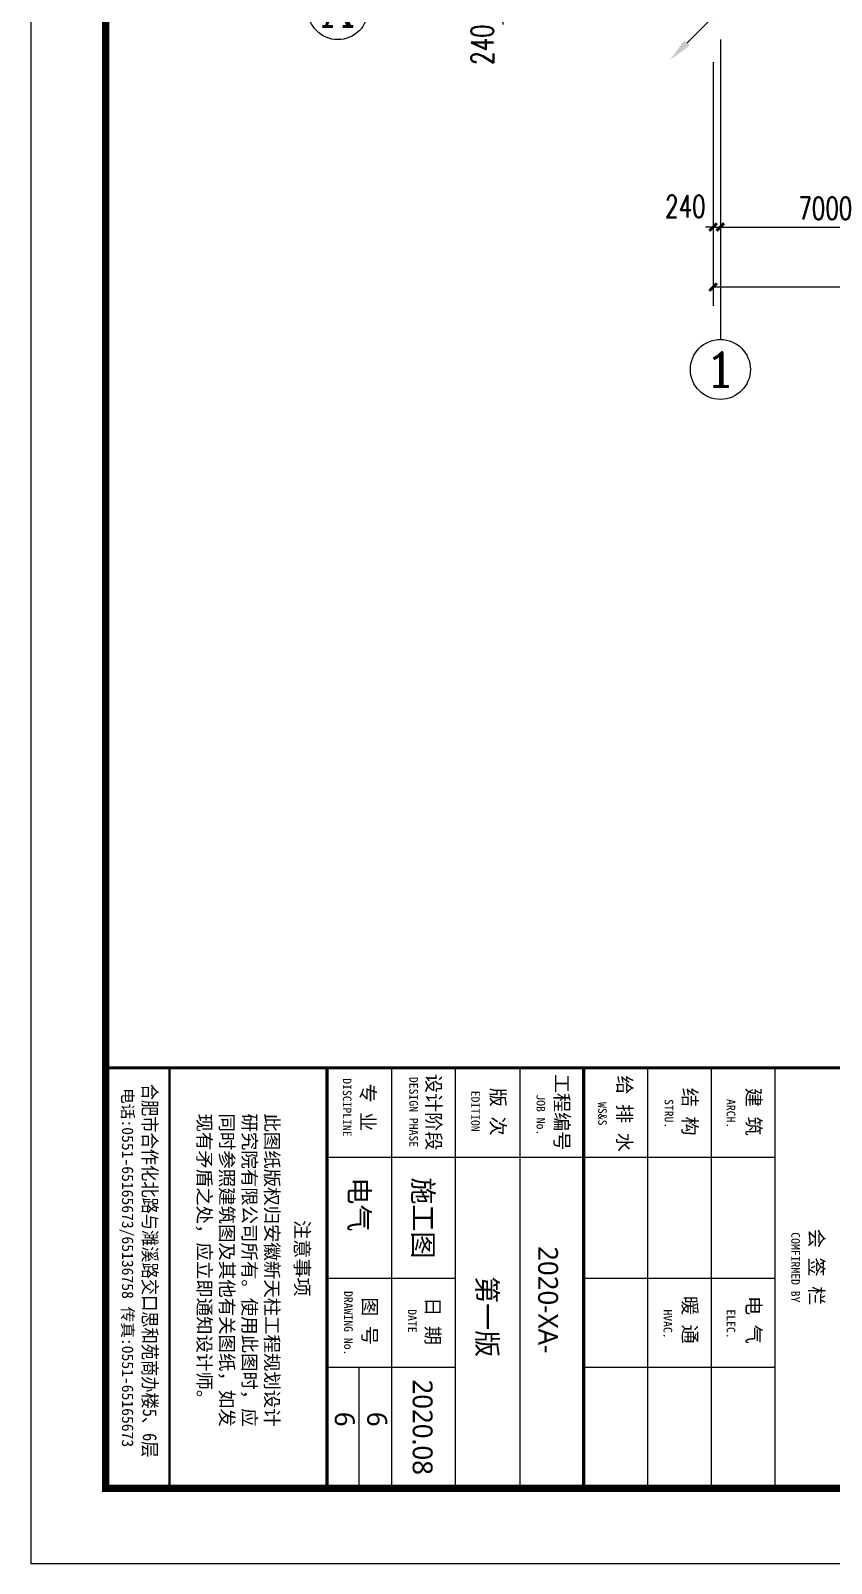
# Model space of a CAD drawing. Extents: x -496980 to 486425, y -292187 to -29437.
# Drawn here: x 337925 to 364612, y -292187 to -241066 of the extents above; entities that cross this region are included whole.
import ezdxf
from ezdxf.enums import TextEntityAlignment as Align

# ---------------------------------------------------------------- set-up
doc = ezdxf.new("R2010")
doc.units = 0
doc.header["$LTSCALE"] = 1000
doc.header["$MEASUREMENT"] = 0
for name, color, linetype in [('46', 7, 'Continuous'), ('AXIS', 3, 'Continuous'), ('AXIS_TEXT', 7, 'Continuous'), ('LWIRE', 4, 'Continuous'), ('PUB_TEXT', 7, 'Continuous'), ('PUB_TITLE', 4, 'Continuous')]:
    doc.layers.add(name, color=color, linetype=linetype)
doc.styles.add('-黑体', font='msyh.ttf', dxfattribs={"width": 0.8})
doc.styles.add('_TCH_AXIS', font='COMPLEX', dxfattribs={"bigfont": 'GBCBIG'})
doc.styles.add('_TCH_DIM_T3', font='SIMPLEX', dxfattribs={"width": 0.705882, "bigfont": 'GBCBIG'})
doc.styles.add('COMPLEX', font='COMPLEX')
doc.styles.get("Standard").update_dxf_attribs({"font": 'gbenor.shx', "bigfont": 'gbcbig.shx'})
doc.styles.add('TQ', font='')
doc.styles.get('TQ').set_extended_font_data('SimSun')
doc.dimstyles.new('_TCH_ARCH&&250', dxfattribs={"dimtxt": 743.75, "dimasz": 250, "dimexe": 625, "dimexo": 750, "dimgap": 250, "dimtad": 1, "dimdec": 0, "dimzin": 0, "dimdsep": 46, "dimtxsty": '_TCH_DIM_T3', "dimblk": 'ARCHTICK', "dimcen": 0.09, "dimclrt": 7, "dimazin": 2, "dimtfac": 1, "dimtdec": 0, "dimtix": 1, "dimtmove": 2, "dimatfit": 3, "dimfxl": 0, "dimtolj": 1, "dimtzin": 0, "dimarcsym": 0})

# ---------------------------------------------------------------- blocks, each defined once
blk = doc.blocks.new('ly')
at = {"layer": 'PUB_TEXT', "insert": (-5884, 1715), "char_height": 212, "width": 5144.75, "attachment_point": 1, "style": 'TQ'}
blk.add_mtext('此图纸版权归安徽新天柱工程规划设计研究院有限公司所有。使用此图时，应同时参照建筑图及其他有关图纸，如发现有矛盾之处，应立即通知设计师。', dxfattribs=at)
blk = doc.blocks.new('$TelecSys$00000080')
for p, q in [((-0.7, -0.7), (0, 0)), ((0.104, 0.104), (0.104, 0.104)), ((-0.104, -0.104), (-0.104, -0.104))]:
    blk.add_line(p, q)
at = {"const_width": 0.142}
blk.add_lwpolyline([(0.071, 0, 1), (-0.071, 0, 1)], format="xyb", close=True, dxfattribs=at)
blk.add_solid([(-0.63, -0.77), (-0.77, -0.63), (-1.15, -1.15)])
at = {"width": 0.8, "flags": 9}
blk.add_attdef('A', (0, 0), '', height=0.00002, rotation=180, dxfattribs=at)
blk = doc.blocks.new('_ArchTick')
at = {"color": 0, "linetype": 'ByBlock', "const_width": 0.4}
blk.add_lwpolyline([(-0.5, -0.5), (0.5, 0.5)], dxfattribs=at)
blk = doc.blocks.new('*D165')
at = {"layer": 'AXIS', "color": 0, "lineweight": -2}
for p, q in [((360673, -242116), (360673, -248241)), ((360913, -242116), (360913, -248241)), ((360673, -247616), (360423, -247616)), ((360673, -247616), (360913, -247616)), ((360913, -247616), (361163, -247616))]:
    blk.add_line(p, q, dxfattribs=at)
at = {"layer": 'Defpoints', "color": 0}
for p in [(360673, -241366), (360913, -241366), (360913, -247616)]:
    blk.add_point(p, dxfattribs=at)
at = {"layer": 'AXIS', "color": 0, "lineweight": -2, "xscale": 250, "yscale": 250, "zscale": 250}
blk.add_blockref('_ArchTick', (360673, -247616), dxfattribs=at)
at = {"layer": 'AXIS', "color": 0, "lineweight": -2, "xscale": 250, "yscale": 250, "zscale": 250, "rotation": 180}
blk.add_blockref('_ArchTick', (360913, -247616), dxfattribs=at)
at = {"layer": 'AXIS', "color": 7, "insert": (359748, -246929), "char_height": 743.8, "attachment_point": 5, "style": '_TCH_DIM_T3'}
blk.add_mtext('\\A1;240', dxfattribs=at)
blk = doc.blocks.new('*D166')
at = {"layer": 'AXIS', "color": 0, "lineweight": -2}
for p, q in [((360913, -242116), (360913, -248241)), ((367913, -242116), (367913, -248241)), ((360913, -247616), (367913, -247616))]:
    blk.add_line(p, q, dxfattribs=at)
at = {"layer": 'Defpoints', "color": 0}
for p in [(360913, -241366), (367913, -241366), (367913, -247616)]:
    blk.add_point(p, dxfattribs=at)
at = {"layer": 'AXIS', "color": 0, "lineweight": -2, "xscale": 250, "yscale": 250, "zscale": 250, "rotation": 180}
blk.add_blockref('_ArchTick', (360913, -247616), dxfattribs=at)
at = {"layer": 'AXIS', "color": 0, "lineweight": -2, "xscale": 250, "yscale": 250, "zscale": 250}
blk.add_blockref('_ArchTick', (367913, -247616), dxfattribs=at)
at = {"layer": 'AXIS', "color": 7, "insert": (364413, -246994), "char_height": 743.8, "attachment_point": 5, "style": '_TCH_DIM_T3'}
blk.add_mtext('\\A1;7000', dxfattribs=at)
blk = doc.blocks.new('*D183')
at = {"layer": 'AXIS', "color": 0, "lineweight": -2}
for p, q in [((360673, -242116), (360673, -250241)), ((466653, -242116), (466653, -250241)), ((360673, -249616), (466653, -249616))]:
    blk.add_line(p, q, dxfattribs=at)
at = {"layer": 'Defpoints', "color": 0}
for p in [(360673, -241366), (466653, -241366), (466653, -249616)]:
    blk.add_point(p, dxfattribs=at)
at = {"layer": 'AXIS', "color": 0, "lineweight": -2, "xscale": 250, "yscale": 250, "zscale": 250, "rotation": 180}
blk.add_blockref('_ArchTick', (360673, -249616), dxfattribs=at)
at = {"layer": 'AXIS', "color": 0, "lineweight": -2, "xscale": 250, "yscale": 250, "zscale": 250}
blk.add_blockref('_ArchTick', (466653, -249616), dxfattribs=at)
at = {"layer": 'AXIS', "color": 7, "insert": (413663, -248994), "char_height": 743.8, "attachment_point": 5, "style": '_TCH_DIM_T3'}
blk.add_mtext('\\A1;105980', dxfattribs=at)
blk = doc.blocks.new('*D214')
at = {"layer": 'AXIS', "color": 0, "lineweight": -2}
for p, q in [((353663, -240366), (353663, -240116)), ((359163, -240366), (353038, -240366)), ((359163, -240606), (353038, -240606)), ((353663, -240606), (353663, -240366)), ((353663, -240606), (353663, -240856))]:
    blk.add_line(p, q, dxfattribs=at)
at = {"layer": 'Defpoints', "color": 0}
for p in [(353663, -240366), (359913, -240366), (359913, -240606)]:
    blk.add_point(p, dxfattribs=at)
at = {"layer": 'AXIS', "color": 0, "lineweight": -2, "xscale": 250, "yscale": 250, "zscale": 250}
for p, rotation in [((353663, -240366), 270), ((353663, -240606), 90)]:
    blk.add_blockref('_ArchTick', p, dxfattribs=dict(at, rotation=rotation))
at = {"layer": 'AXIS', "color": 7, "insert": (352976, -241531), "char_height": 743.8, "attachment_point": 5, "rotation": 90, "style": '_TCH_DIM_T3'}
blk.add_mtext('\\A1;240', dxfattribs=at)
blk = doc.blocks.new('_AXISO')
blk.add_circle((0, 0), 0.5)
at = {"layer": 'AXIS_TEXT', "style": 'COMPLEX', "width": 1.041667}
blk.add_attdef('A', text='', height=0.56, dxfattribs=at).set_placement((-0.25, -0.28), (0.25, -0.28), align=Align.FIT)

msp = doc.modelspace()

# ---------------------------------------------------------------- linework, layer by layer
at = {"layer": 'AXIS'}
msp.add_line((360913.3, -241366.2), (360913.3, -251366.2), dxfattribs=at)
at = {"layer": 'PUB_TEXT'}
for p, q in [((340424.4, -289693.2), (340424.4, -287742.2)), ((340425, -289686.9), (341643.6, -289686.9))]:
    msp.add_line(p, q, dxfattribs=at)
at = {"layer": 'PUB_TITLE', "lineweight": 40}
for p, q in [((342550, -275661.9), (342550, -289686.9)), ((356354.9, -275661.9), (356354.9, -289686.9))]:
    msp.add_line(p, q, dxfattribs=at)
at = {"layer": 'PUB_TITLE'}
for p, q in [((349952.3, -275661.9), (349952.3, -289730)), ((352077.3, -275661.9), (352077.3, -289686.9)), ((354229.9, -275661.9), (354229.9, -289686.9)), ((358479.9, -275661.9), (358479.9, -289686.9)), ((360604.9, -275661.9), (360604.9, -289686.9)), ((362729.9, -275661.9), (362729.9, -289686.9)), ((347799.6, -278637.4), (356354.9, -278637.4)), ((356354.9, -278636), (362729.9, -278636)), ((347799.6, -282673.5), (352077.3, -282673.5)), ((356354.9, -282673.5), (362729.9, -282673.5)), ((347799.6, -285648.5), (352077.3, -285648.5)), ((348875.9, -289686.9), (348875.9, -285648.5)), ((356354.9, -285648.5), (362729.9, -285648.5))]:
    msp.add_line(p, q, dxfattribs=at)
msp.add_lwpolyline([(337925, -29436.9), (337925, -292186.9), (486425, -292186.9), (486425, -29436.9)], close=True, dxfattribs=at)
at = {"layer": 'PUB_TITLE', "const_width": 250}
msp.add_lwpolyline([(340425, -35686.9), (340425, -289686.9), (483925, -289686.9), (483925, -35686.9)], close=True, dxfattribs=at)
at = {"layer": 'PUB_TITLE', "lineweight": 40, "const_width": 106.2, "elevation": -69.6}
for points in [[(483925, -275661.9), (340425, -275661.9)], [(347799.6, -275661.9), (347799.6, -289618)]]:
    msp.add_lwpolyline(points, dxfattribs=at)
at = {"layer": 'PUB_TITLE', "const_width": 106.2, "elevation": -69.6}
msp.add_lwpolyline([(356354.9, -275661.9), (356354.9, -289686.9)], dxfattribs=at)

# ---------------------------------------------------------------- block references
at = {"layer": 'AXIS'}
ref = msp.add_blockref('_AXISO', (348164.9, -240366.3), dxfattribs=dict(at, xscale=2000, yscale=2000, zscale=2000))
ref.add_attrib('A', 'A', dxfattribs={"layer": 'AXIS_TEXT', "height": 1131.4, "style": '_TCH_AXIS', "width": 1.166667}).set_placement((347599.2, -240932), (348730.6, -240932), align=Align.FIT)
ref = msp.add_blockref('_AXISO', (360913.3, -252366.2), dxfattribs=dict(at, xscale=2000, yscale=2000, zscale=2000))
ref.add_attrib('A', '1', dxfattribs={"layer": 'AXIS_TEXT', "height": 1131.4, "style": '_TCH_AXIS', "width": 2.333333}).set_placement((360347.7, -252931.9), (361479, -252931.9), align=Align.FIT)
at = {"layer": 'LWIRE', "xscale": 1250, "yscale": 1250, "zscale": 1250}
msp.add_blockref('$TelecSys$00000080', (360673.3, -240606.2), dxfattribs=at)
at = {"layer": 'PUB_TEXT', "xscale": 2.124999999068677, "yscale": 2.125000000232831, "zscale": 2.125000000000004, "rotation": 270}
msp.add_blockref('ly', (342550, -289686.9, -69.6), dxfattribs=at)

# ---------------------------------------------------------------- texts
at = {"layer": '46', "linetype": 'Continuous', "style": '-黑体'}
for s, height, p in [('电气', 660.81, (348543.3, -279313.6, -69.6)), ('施工图', 660.81, (350674.6, -279313.6, -69.6)), ('2020-XA-', 660.81, (354841.7, -281607.9, -69.6)), ('第一版', 660.81, (352810.8, -282609.3, -69.6)), ('2020.08', 660.81, (350659.7, -286055, -69.6)), ('6', 660.8, (348062, -287134.1, -69.6)), ('6', 660.8, (349143, -287134.1, -69.6))]:
    msp.add_text(s, height=height, rotation=270, dxfattribs=at).set_placement(p)
at = {"layer": 'PUB_TEXT', "style": 'TQ'}
for s, height, p in [('     DISCIPLINE', 286.875, (348330.3, -275030.5, -69.6)), ('     DESIGN PHASE', 286.875, (350546.5, -274986.2, -69.6)), (' 设计阶段', 467.5, (351123.6, -275545.2, -69.6)), (' 工程编号', 467.5, (355398.6, -275545.2, -69.6)), ('电话:0551-65165673/65136758 传真:0551-65165673', 382.5, (340968.5, -276337.7, -139.1)), ('  专 业', 467.5, (348932, -275545.2, -69.6)), ('     EDITION', 286.875, (352608.3, -275448.2, -69.6)), ('  版 次', 467.5, (353268.2, -275690.2, -69.6)), ('      JOB No.', 286.875, (354787, -275374, -69.6)), ('注意事项', 467.5, (346740.2, -280736.1, -69.6)), ('     DRAWING No.', 286.875, (348373.6, -282129.3, -69.6)), ('图 号', 467.5, (348992.3, -283311, -69.6)), ('日 期', 467.5, (351097.2, -283311, -69.6)), ('         DATE', 286.875, (350499.2, -281954.2, -69.6))]:
    msp.add_text(s, height=height, rotation=270, dxfattribs=at).set_placement(p)
at = {"layer": 'PUB_TEXT', "style": 'TQ', "width": 0.85}
msp.add_text('合肥市合作化北路与濉溪路交口思和苑商办楼5、6层 ', height=467.5, rotation=270, dxfattribs=at).set_placement((341664, -276190.6, -139.1))
at = {"layer": 'PUB_TEXT', "attachment_point": 1, "rotation": 270, "style": 'TQ'}
for s, insert, char_height, width in [('给 排 水', (357952.6, -275913.4, -69.6), 467.5, 5559), ('结 构', (360131.3, -276325.9, -69.6), 467.5, 5015), ('建 筑', (362256.3, -276325.9, -69.6), 467.5, 5015), ('   WS&S', (357127.3, -276216.4, -69.6), 286.87, 6103), ('   STRU.', (359343.2, -276115, -69.6), 286.87, 5998.875), ('   ARCH.', (361412.4, -276115, -69.6), 286.87, 5998.875), ('会 签 栏', (364351.3, -281028.2, -69.6), 467.5, 5559), ('COMFIRMED BY', (363563.2, -281145.1, -69.6), 286.875, 5998.875), ('暖 通', (360131.3, -283269.6, -69.6), 467.5, 5015), ('电 气', (362256.3, -283269.6, -69.6), 467.5, 5015), ('   HVAC.', (359306, -283133.2, -69.6), 286.87, 5998.875), ('   ELEC.', (361412.4, -283133.2, -69.6), 286.87, 5998.875)]:
    msp.add_mtext(s, dxfattribs=dict(at, insert=insert, char_height=char_height, width=width))

# ---------------------------------------------------------------- dimensions: what is measured, and where the dimension line sits
at = {"layer": 'AXIS'}
for base, p1, p2, angle, picture, middle in [((353663.3, -240366.2), (359913.3, -240606.2), (359913.3, -240366.2), 90, '*D214', (352975.8, -241531.2)), ((360913.3, -247616.2), (360673.3, -241366.2), (360913.3, -241366.2), 0, '*D165', (359748.3, -246928.7))]:
    dim = msp.add_linear_dim(base=base, p1=p1, p2=p2, angle=angle, dimstyle='_TCH_ARCH&&250', dxfattribs=at)
    dim.commit()
    dim.dimension.update_dxf_attribs({"geometry": picture, "text_midpoint": middle, "dimtype": 129})
for p1, p2, distance, picture, middle in [((360673.3, -241366.2), (466653.3, -241366.2), -8250, '*D183', (413663.3, -248994.4)), ((360913.3, -241366.2), (367913.3, -241366.2), -6250, '*D166', (364413.3, -246994.4))]:
    dim = msp.add_aligned_dim(p1=p1, p2=p2, distance=distance, dimstyle='_TCH_ARCH&&250', dxfattribs=at)
    dim.commit()
    dim.dimension.update_dxf_attribs({"geometry": picture, "text_midpoint": middle})

doc.saveas('drawing.dxf')
